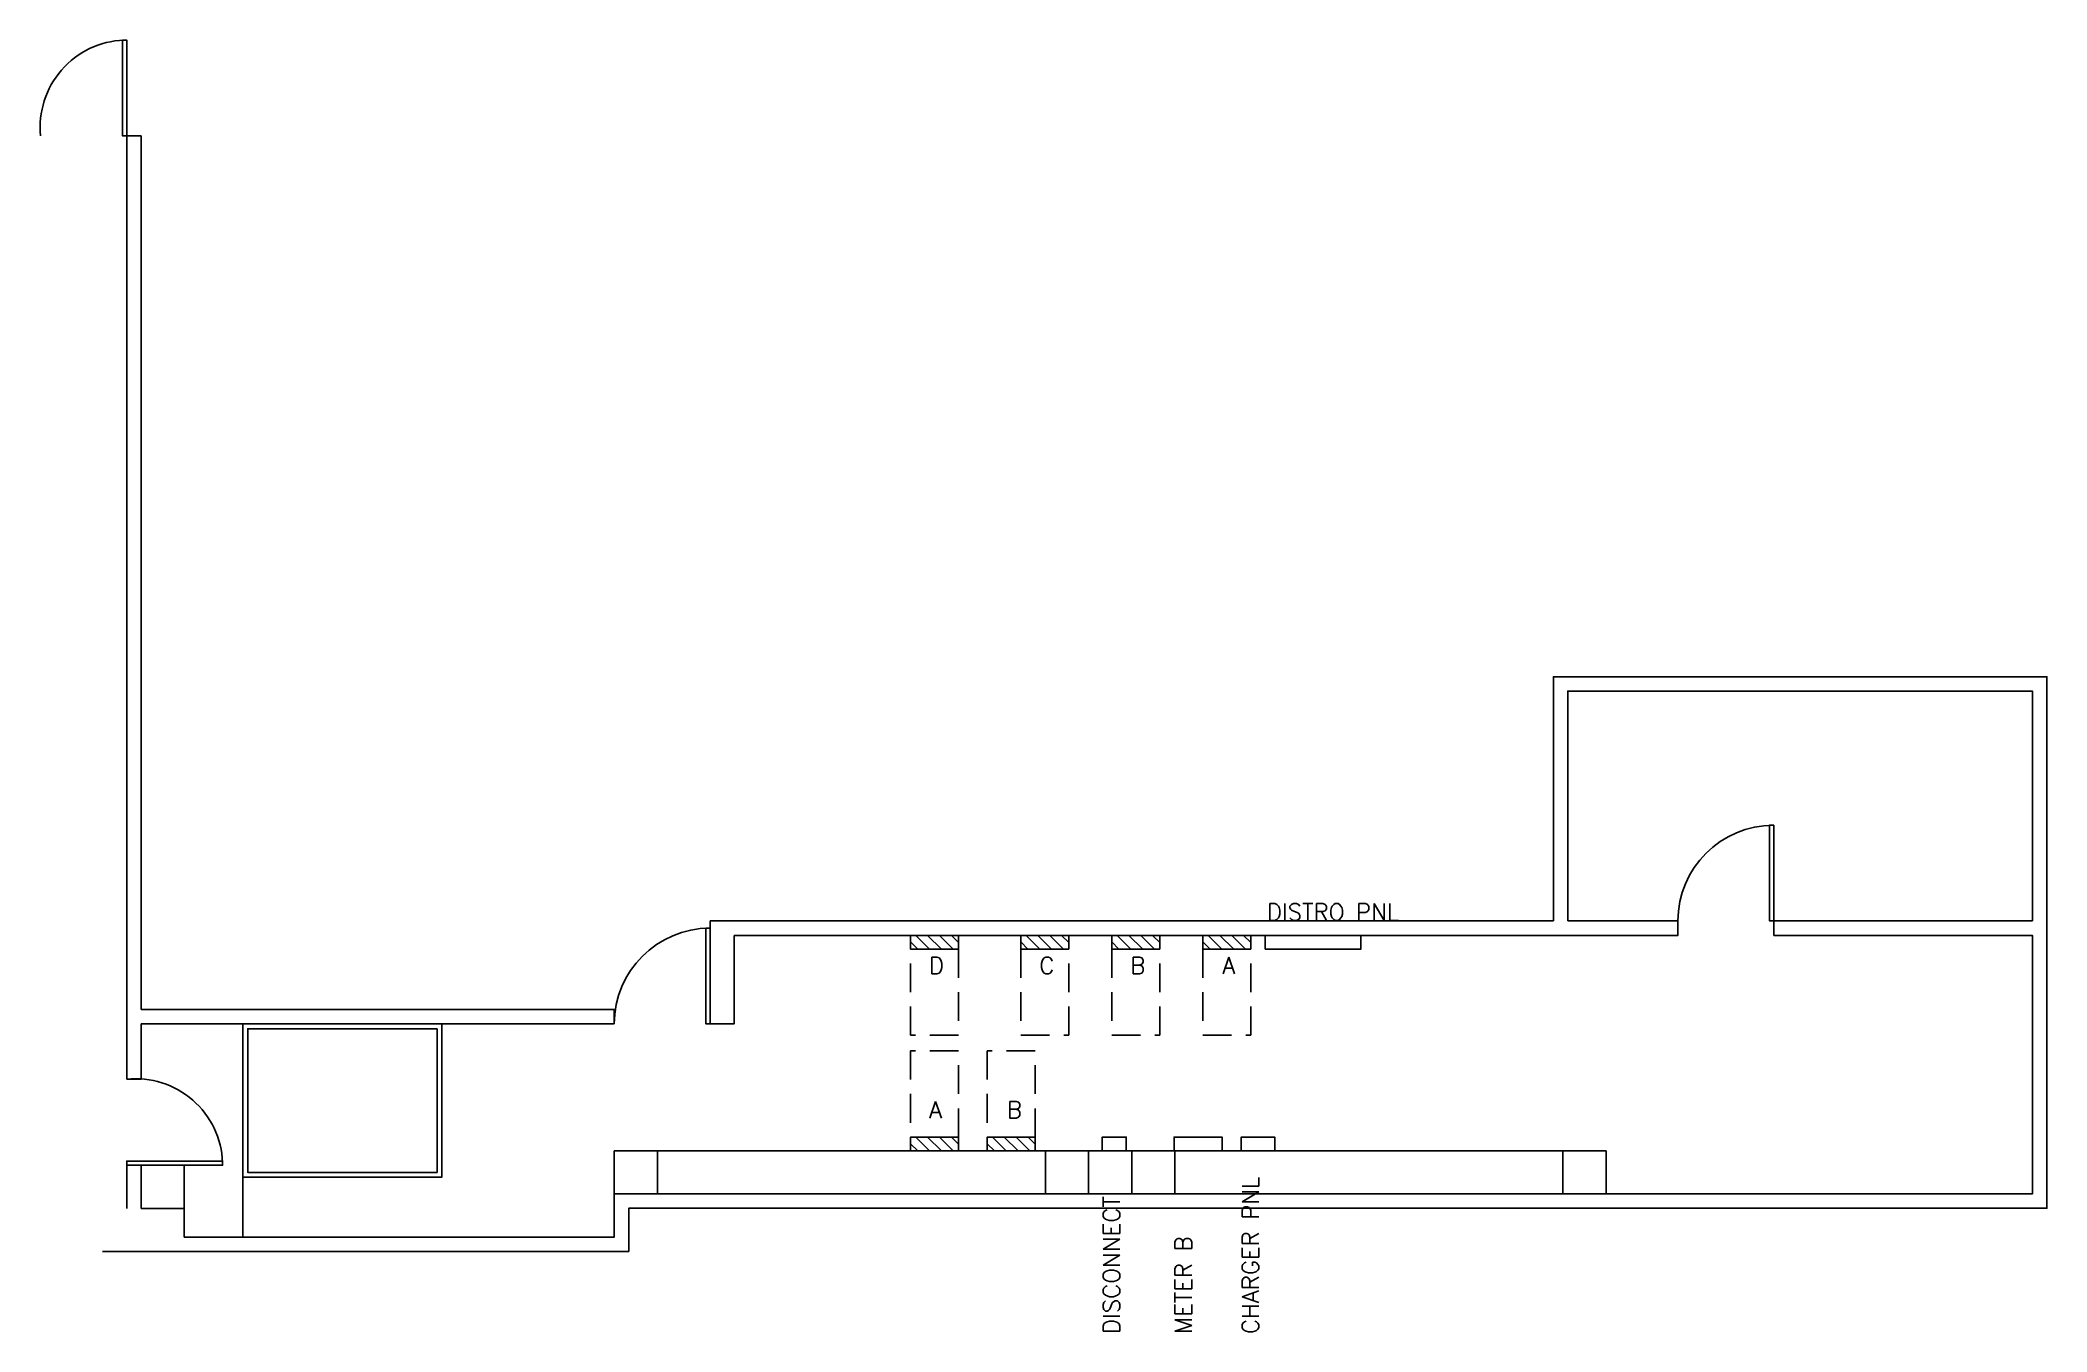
# Model space of a CAD drawing. Header units: inches. Extents: x 1544 to 2382, y 977 to 1516.
import ezdxf
from ezdxf.enums import TextEntityAlignment as Align

# ---------------------------------------------------------------- set-up
doc = ezdxf.new("R2010")
doc.units = ezdxf.units.IN
doc.header["$LTSCALE"] = 96
doc.header["$MEASUREMENT"] = 0
doc.linetypes.add('HIDDEN2', pattern=[0.1875, 0.125, -0.0625])
doc.layers.get('0').update_dxf_attribs({"color": 255})
for name, color, linetype in [('E-EXIST', 101, 'Continuous'), ('E-SERVICE', 251, 'HIDDEN2'), ('VMP-COLUMN', 251, 'Continuous'), ('VMP-DOOR', 76, 'Continuous'), ('VMP-WALL', 76, 'Continuous')]:
    doc.layers.add(name, color=color, linetype=linetype)
doc.styles.add('ROMANS', font='ROMANS.shx')
doc.styles.get("Standard").update_dxf_attribs({"font": 'romans.shx'})

# ---------------------------------------------------------------- blocks, each defined once
blk = doc.blocks.new('*U3')
for p, q in [((5.75, 7.02), (2.77, 10)), ((5.75, 2.07), (0, 7.82)), ((5.75, -2.88), (0, 2.88)), ((5.75, -7.82), (0, -2.07)), ((2.98, -10), (0, -7.02))]:
    blk.add_line(p, q)
blk.add_lwpolyline([(5.75, -10), (5.75, 10), (0, 10), (0, -10)], close=True)
blk = doc.blocks.new('*U2')
blk.add_lwpolyline([(0, 10), (-36, 10), (-36, -10), (0, -10)])
at = {"layer": 'Defpoints'}
blk.add_point((0, 0), dxfattribs=at)
blk = doc.blocks.new('*U4')
for p, q in [((5.75, 7.02), (2.77, 10)), ((5.75, 2.07), (0, 7.82)), ((5.75, -2.88), (0, 2.88)), ((5.75, -7.82), (0, -2.07)), ((2.98, -10), (0, -7.02))]:
    blk.add_line(p, q)
blk.add_lwpolyline([(5.75, -10), (5.75, 10), (0, 10), (0, -10)], close=True)
blk = doc.blocks.new('*U5')
for p, q in [((5.75, 7.02), (2.77, 10)), ((5.75, 2.07), (0, 7.82)), ((5.75, -2.88), (0, 2.88)), ((5.75, -7.82), (0, -2.07)), ((2.98, -10), (0, -7.02))]:
    blk.add_line(p, q)
blk.add_lwpolyline([(5.75, -10), (5.75, 10), (0, 10), (0, -10)], close=True)

msp = doc.modelspace()

# ---------------------------------------------------------------- linework, layer by layer
at = {"layer": 'Defpoints'}
for p in [(1917.53, 1136.6), (1963.53, 1136.6), (2001.53, 1136.6), (2039.53, 1136.6), (1917.53, 1058.1), (1949.53, 1058.1)]:
    msp.add_point(p, dxfattribs=at)
at = {"layer": 'E-EXIST'}
for points in [[(2055.53, 1136.6), (2095.53, 1136.6), (2095.53, 1142.35)], [(2055.53, 1142.35), (2095.53, 1142.35)], [(2055.53, 1136.6), (2055.53, 1142.35)], [(2017.53, 1052.33), (2017.53, 1058.1), (2037.53, 1058.1), (2037.53, 1052.33), (2017.53, 1052.33)]]:
    msp.add_lwpolyline(points, dxfattribs=at)
for points in [[(1997.53, 1052.33), (1987.53, 1052.35), (1987.53, 1058.1), (1997.53, 1058.1)], [(2045.53, 1052.35), (2059.53, 1052.35), (2059.53, 1058.1), (2045.53, 1058.1)]]:
    msp.add_lwpolyline(points, close=True, dxfattribs=at)
at = {"layer": 'E-SERVICE'}
for points in [[(1953.53, 1136.6), (1953.53, 1100.6), (1973.53, 1100.6), (1973.53, 1136.6)], [(1991.53, 1136.6), (1991.53, 1100.6), (2011.53, 1100.6), (2011.53, 1136.6)], [(2029.53, 1136.6), (2029.53, 1100.6), (2049.53, 1100.6), (2049.53, 1136.6)], [(1927.53, 1058.1), (1927.53, 1094.1), (1907.53, 1094.1), (1907.53, 1058.1)], [(1959.53, 1058.1), (1959.53, 1094.1), (1939.53, 1094.1), (1939.53, 1058.1)]]:
    msp.add_lwpolyline(points, dxfattribs=at)
at = {"layer": 'VMP-COLUMN'}
for points in [[(1783.84, 1034.35), (1801.84, 1034.35), (1801.84, 1052.35), (1783.84, 1052.35)], [(1963.84, 1034.35), (1981.84, 1034.35), (1981.84, 1052.35), (1963.84, 1052.35)], [(2017.84, 1034.35), (1999.84, 1034.35), (1999.84, 1052.35), (2017.84, 1052.35)], [(2197.84, 1034.35), (2179.84, 1034.35), (2179.84, 1052.35), (2197.84, 1052.35)], [(1604.34, 1028.31), (1586.34, 1028.31), (1586.34, 1046.31), (1604.34, 1046.31)]]:
    msp.add_lwpolyline(points, close=True, dxfattribs=at)
at = {"layer": 'VMP-DOOR'}
msp.add_line((2267.84, 1148.35), (2267.84, 1142.35), dxfattribs=at)
for points in [[(1580.34, 1476.22), (1580.34, 1516.22), (1578.59, 1516.22), (1578.59, 1476.22)], [(2267.84, 1148.35), (2267.84, 1188.35), (2266.09, 1188.35), (2266.09, 1148.35)], [(1823.84, 1105.35), (1823.84, 1145.35), (1822.09, 1145.35), (1822.09, 1105.35)], [(1580.34, 1046.31), (1620.34, 1046.31), (1620.34, 1048.06), (1580.34, 1048.06)]]:
    msp.add_lwpolyline(points, close=True, dxfattribs=at)
for centre, radius, start, end in [((1580.61, 1479.81), 36.44, 92.33884, 185.65407), ((2267.84, 1148.35), 40, 90, 180), ((1823.84, 1105.35), 40, 90, 180), ((1583.93, 1046.05), 36.44, 2.33884, 95.65407)]:
    msp.add_arc(centre, radius, start, end, dxfattribs=at)
at = {"layer": 'VMP-WALL'}
for p, q in [((1783.84, 1111.35), (1586.34, 1111.35)), ((1783.84, 1105.35), (1783.84, 1111.35)), ((1586.34, 1105.35), (1783.84, 1105.35))]:
    msp.add_line(p, q, dxfattribs=at)
for points in [[(1580.34, 1082.31), (1580.34, 1476.22)], [(1586.34, 1476.22), (1580.34, 1476.22)], [(1586.34, 1111.35), (1586.34, 1476.22)], [(2381.84, 1148.35), (2381.84, 1250.35), (2175.84, 1250.35), (2175.84, 1148.35)], [(2375.84, 1148.35), (2375.84, 1244.35), (2181.84, 1244.35), (2181.84, 1148.35)], [(2381.84, 1148.35), (2381.84, 1028.35), (1789.84, 1028.35), (1789.84, 1010.35), (1570.24, 1010.35)], [(2175.84, 1148.35), (1823.84, 1148.35)], [(1823.84, 1148.35), (1823.84, 1142.35)], [(2181.84, 1148.35), (2227.84, 1148.35), (2227.84, 1142.35), (1951.84, 1142.35), (1833.84, 1142.35)], [(2375.84, 1148.35), (2267.84, 1148.35)], [(1783.84, 1034.35), (2375.84, 1034.35), (2375.84, 1142.35), (2267.84, 1142.35)], [(1823.84, 1105.35), (1833.84, 1105.35), (1833.84, 1142.35)], [(1586.34, 1084.35), (1586.34, 1105.35)], [(1711.84, 1105.35), (1628.84, 1105.35), (1628.84, 1041.35), (1711.84, 1041.35), (1711.84, 1105.35)], [(1580.34, 1082.31), (1586.34, 1082.31), (1586.34, 1084.35)], [(1604.34, 1016.35), (1783.84, 1016.35), (1783.84, 1052.35)], [(2179.84, 1052.35), (1783.84, 1052.35)], [(1580.34, 1028.31), (1580.34, 1046.31)], [(1586.34, 1046.31), (1580.34, 1046.31)], [(1586.34, 1028.31), (1586.34, 1046.31)], [(1604.34, 1016.35), (1604.34, 1046.31)], [(1628.84, 1041.35), (1628.84, 1016.35)]]:
    msp.add_lwpolyline(points, dxfattribs=at)
msp.add_lwpolyline([(1709.84, 1103.35), (1630.84, 1103.35), (1630.84, 1043.35), (1709.84, 1043.35)], close=True, dxfattribs=at)

# ---------------------------------------------------------------- block references
at = {"layer": 'E-EXIST', "xscale": -1}
for name, p, rotation in [('*U3', (1917.53, 1136.6), 270), ('*U3', (1963.53, 1136.6), 270), ('*U3', (2001.53, 1136.6), 270), ('*U3', (2039.53, 1136.6), 270), ('*U4', (1917.53, 1058.1), 90), ('*U5', (1949.53, 1058.1), 90)]:
    msp.add_blockref(name, p, dxfattribs=dict(at, rotation=rotation))
at = {"layer": 'E-SERVICE', "xscale": -1, "rotation": 270}
msp.add_blockref('*U2', (1917.53, 1136.6), dxfattribs=at)

# ---------------------------------------------------------------- texts
at = {"layer": 'E-EXIST'}
msp.add_text('DISTRO PNL', height=7, dxfattribs=at).set_placement((2056.27, 1148.59))
at = {"layer": 'E-EXIST', "style": 'ROMANS'}
for s, p in [('D', (1918.38, 1126.24)), ('C', (1964.38, 1126.24)), ('B', (2002.38, 1126.24)), ('A', (2040.38, 1126.24)), ('A', (1917.97, 1066.02)), ('B', (1950.88, 1066.02))]:
    msp.add_text(s, height=7, dxfattribs=at).set_placement(p, align=Align.CENTER)
at = {"layer": 'E-EXIST'}
for s, p in [('CHARGER PNL', (2052.87, 975.84)), ('DISCONNECT', (1994.87, 975.84)), ('METER B', (2024.87, 975.84))]:
    msp.add_text(s, height=7, rotation=90, dxfattribs=at).set_placement(p)

doc.saveas('drawing.dxf')
